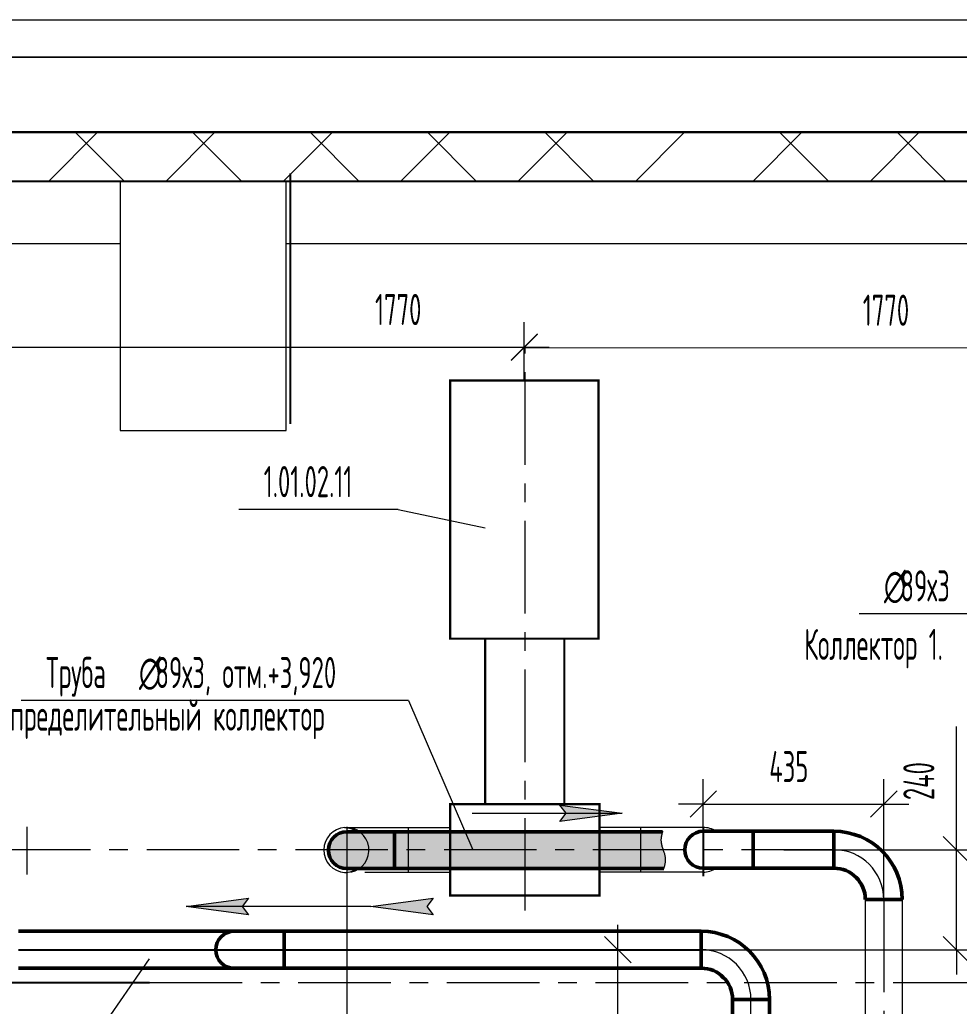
# Model space of a CAD drawing. Header units: millimetres. Extents: x -2281 to 17340, y -2563 to 4166.
# Drawn here: x 485.3 to 560.7, y 1009.4 to 1088.7 of the extents above; entities that cross this region are included whole.
import ezdxf

# ---------------------------------------------------------------- set-up
doc = ezdxf.new("R2010")
doc.units = ezdxf.units.MM
for name, pattern in [('K5LT32777', [0]), ('K5LT32783', [0]), ('K5LT32784', [0]), ('K5LT32786', [0]), ('K5LT32838', [0]), ('K5LT32846', [0]), ('K5LT32847', [0]), ('K5LT32848', [19.2, 15, -2, 0.2, -2]), ('K5LT_AXLED', [11.939881, 7.439881, -1.5, 1.5, -1.5]), ('K5LT_THIN', [0]), ('K5LT_THIN_INCLUDED_TO_HATCHING', [0])]:
    doc.linetypes.add(name, pattern=pattern)
doc.layers.add('Системный слой', color=7, linetype='Continuous')
doc.styles.add('KDIMTEXTSTYLE', font='GOST_AU.SHX', dxfattribs={"width": 0.96, "oblique": 15, "height": 5})
doc.styles.add('KTEXTSTYLE', font='GOST_AU.SHX', dxfattribs={"width": 0.96, "height": 5})
doc.dimstyles.new('KDIMSTYLE (0.03)', dxfattribs={"dimtxt": 5, "dimasz": 1, "dimexe": 2, "dimexo": 0, "dimgap": 1, "dimtad": 1, "dimlfac": 30, "dimtxsty": 'KDIMTEXTSTYLE', "dimsah": 1, "dimcen": 0, "dimdle": 1, "dimadec": 0, "dimazin": 0, "dimtfac": 0.667, "dimtmove": 0, "dimatfit": 3, "dimfxl": 1, "dimtvp": 1, "dimtolj": 1, "dimtzin": 0, "dimarcsym": 0})

# ---------------------------------------------------------------- blocks, each defined once
blk = doc.blocks.new('U792')
at = {"layer": 'Системный слой', "color": 7, "linetype": 'K5LT_THIN_INCLUDED_TO_HATCHING', "lineweight": 13}
for p, q in [((536.878, 1023.401), (536.859, 1023.334)), ((536.897, 1023.468), (536.878, 1023.401)), ((536.772, 1022.864), (536.769, 1022.797)), ((536.769, 1022.797), (536.769, 1022.73)), ((536.769, 1022.73), (536.772, 1022.664)), ((536.778, 1022.931), (536.772, 1022.864)), ((536.772, 1022.664), (536.778, 1022.597)), ((536.787, 1022.998), (536.778, 1022.931)), ((536.778, 1022.597), (536.786, 1022.531)), ((536.797, 1023.065), (536.787, 1022.998)), ((536.81, 1023.132), (536.797, 1023.065)), ((536.825, 1023.199), (536.81, 1023.132)), ((536.842, 1023.266), (536.825, 1023.199)), ((536.859, 1023.334), (536.842, 1023.266)), ((536.786, 1022.531), (536.797, 1022.465)), ((536.797, 1022.465), (536.811, 1022.398)), ((536.811, 1022.398), (536.827, 1022.332)), ((536.827, 1022.332), (536.845, 1022.266)), ((536.845, 1022.266), (536.865, 1022.2)), ((536.865, 1022.2), (536.886, 1022.134)), ((536.886, 1022.134), (536.908, 1022.068)), ((536.908, 1022.068), (536.931, 1022.002)), ((536.931, 1022.002), (536.954, 1021.936)), ((536.954, 1021.936), (536.977, 1021.87)), ((536.977, 1021.87), (536.999, 1021.804)), ((536.999, 1021.804), (537.02, 1021.738)), ((537.02, 1021.738), (537.04, 1021.672)), ((537.04, 1021.672), (537.058, 1021.605)), ((537.058, 1021.605), (537.074, 1021.539)), ((537.074, 1021.539), (537.088, 1021.473)), ((537.088, 1021.473), (537.099, 1021.407)), ((537.099, 1021.407), (537.108, 1021.34)), ((537.107, 1021.007), (537.099, 1020.94)), ((537.113, 1021.074), (537.107, 1021.007)), ((537.108, 1021.34), (537.113, 1021.274)), ((537.113, 1021.274), (537.116, 1021.207)), ((537.116, 1021.14), (537.113, 1021.074)), ((537.116, 1021.207), (537.116, 1021.14)), ((537.008, 1020.537), (536.989, 1020.469)), ((536.989, 1020.469), (536.989, 1020.469)), ((537.026, 1020.604), (537.008, 1020.537)), ((537.044, 1020.671), (537.026, 1020.604)), ((537.06, 1020.738), (537.044, 1020.671)), ((537.075, 1020.806), (537.06, 1020.738)), ((537.088, 1020.873), (537.075, 1020.806)), ((537.099, 1020.94), (537.088, 1020.873))]:
    blk.add_line(p, q, dxfattribs=at)
blk = doc.blocks.new('U992')
at = {"layer": 'Системный слой', "color": 200, "linetype": 'K5LT32784', "lineweight": 50, "true_color": 0xbf00ff}
for p, q in [((550.662, 1020.501), (550.662, 1023.468)), ((553.179, 1017.985), (556.145, 1017.985))]:
    blk.add_line(p, q, dxfattribs=at)
for radius in [5.483, 2.517]:
    blk.add_arc((550.662, 1017.985), radius, 0, 90, dxfattribs=at)
at = {"layer": 'Системный слой', "color": 30, "linetype": 'K5LT_AXLED', "lineweight": 13, "true_color": 0xff8000}
blk.add_arc((550.662, 1017.985), 4, 0, 90, dxfattribs=at)
blk = doc.blocks.new('U1039')
at = {"layer": 'Системный слой', "color": 7, "linetype": 'K5LT_THIN_INCLUDED_TO_HATCHING', "lineweight": 13}
for p, q in [((536.878, 1023.401), (536.859, 1023.334)), ((536.897, 1023.468), (536.878, 1023.401)), ((536.772, 1022.864), (536.769, 1022.797)), ((536.769, 1022.797), (536.769, 1022.73)), ((536.769, 1022.73), (536.772, 1022.664)), ((536.778, 1022.931), (536.772, 1022.864)), ((536.772, 1022.664), (536.778, 1022.597)), ((536.787, 1022.998), (536.778, 1022.931)), ((536.778, 1022.597), (536.786, 1022.531)), ((536.797, 1023.065), (536.787, 1022.998)), ((536.81, 1023.132), (536.797, 1023.065)), ((536.825, 1023.199), (536.81, 1023.132)), ((536.842, 1023.266), (536.825, 1023.199)), ((536.859, 1023.334), (536.842, 1023.266)), ((536.786, 1022.531), (536.797, 1022.465)), ((536.797, 1022.465), (536.811, 1022.398)), ((536.811, 1022.398), (536.827, 1022.332)), ((536.827, 1022.332), (536.845, 1022.266)), ((536.845, 1022.266), (536.865, 1022.2)), ((536.865, 1022.2), (536.886, 1022.134)), ((536.886, 1022.134), (536.908, 1022.068)), ((536.908, 1022.068), (536.931, 1022.002)), ((536.931, 1022.002), (536.954, 1021.936)), ((536.954, 1021.936), (536.977, 1021.87)), ((536.977, 1021.87), (536.999, 1021.804)), ((536.999, 1021.804), (537.02, 1021.738)), ((537.02, 1021.738), (537.04, 1021.672)), ((537.04, 1021.672), (537.058, 1021.605)), ((537.058, 1021.605), (537.074, 1021.539)), ((537.074, 1021.539), (537.088, 1021.473)), ((537.088, 1021.473), (537.099, 1021.407)), ((537.099, 1021.407), (537.108, 1021.34)), ((537.107, 1021.007), (537.099, 1020.94)), ((537.113, 1021.074), (537.107, 1021.007)), ((537.108, 1021.34), (537.113, 1021.274)), ((537.113, 1021.274), (537.116, 1021.207)), ((537.116, 1021.14), (537.113, 1021.074)), ((537.116, 1021.207), (537.116, 1021.14)), ((537.008, 1020.537), (536.989, 1020.469)), ((536.989, 1020.469), (536.989, 1020.469)), ((537.026, 1020.604), (537.008, 1020.537)), ((537.044, 1020.671), (537.026, 1020.604)), ((537.06, 1020.738), (537.044, 1020.671)), ((537.075, 1020.806), (537.06, 1020.738)), ((537.088, 1020.873), (537.075, 1020.806)), ((537.099, 1020.94), (537.088, 1020.873))]:
    blk.add_line(p, q, dxfattribs=at)
blk = doc.blocks.new('U1038')
at = {"layer": 'Системный слой', "true_color": 0xffffff}
for points in [[(515.363, 1023.436), (511.363, 1023.436), (511.083, 1023.409), (510.813, 1023.331), (510.563, 1023.202), (510.342, 1023.029), (510.157, 1022.817), (510.016, 1022.575), (509.923, 1022.309), (509.881, 1022.032), (509.893, 1021.751), (509.957, 1021.477), (510.072, 1021.221), (510.233, 1020.991), (510.435, 1020.795), (510.67, 1020.641), (510.93, 1020.534), (511.205, 1020.478), (511.363, 1020.469), (515.363, 1020.469)], [(536.888, 1023.436), (515.363, 1023.436), (515.363, 1020.469), (536.989, 1020.469), (537.008, 1020.537), (537.026, 1020.604), (537.044, 1020.671), (537.06, 1020.738), (537.075, 1020.805), (537.088, 1020.873), (537.099, 1020.94), (537.107, 1021.007), (537.113, 1021.073), (537.116, 1021.14), (537.116, 1021.207), (537.113, 1021.274), (537.108, 1021.34), (537.099, 1021.407), (537.088, 1021.473), (537.074, 1021.539), (537.058, 1021.605), (537.04, 1021.671), (537.02, 1021.738), (536.999, 1021.804), (536.977, 1021.87), (536.954, 1021.936), (536.931, 1022.002), (536.908, 1022.068), (536.886, 1022.134), (536.865, 1022.2), (536.845, 1022.266), (536.827, 1022.332), (536.811, 1022.398), (536.797, 1022.464), (536.786, 1022.531), (536.778, 1022.597), (536.772, 1022.664), (536.769, 1022.73), (536.769, 1022.797), (536.772, 1022.864), (536.778, 1022.931), (536.787, 1022.998), (536.797, 1023.065), (536.81, 1023.132), (536.825, 1023.199), (536.842, 1023.266), (536.859, 1023.333), (536.878, 1023.401)]]:
    blk.add_hatch(color=7, dxfattribs=at).paths.add_polyline_path(points)
at = {"layer": 'Системный слой', "color": 30, "linetype": 'K5LT_AXLED', "lineweight": 13, "true_color": 0xff8000}
for p, q in [((511.527, 1023.834), (511.527, 1020.136)), ((550.662, 1021.985), (445.295, 1021.985))]:
    blk.add_line(p, q, dxfattribs=at)
at = {"layer": 'Системный слой', "color": 200, "linetype": 'K5LT32784', "lineweight": 50, "true_color": 0xbf00ff}
for p, q in [((536.888, 1023.436), (511.527, 1023.436)), ((515.363, 1020.469), (515.363, 1023.436)), ((536.989, 1020.469), (511.527, 1020.469))]:
    blk.add_line(p, q, dxfattribs=at)
blk.add_arc((511.555, 1021.953), 1.484, 91.05878, 268.94286, dxfattribs=at)
at = {"layer": 'Системный слой'}
blk.add_blockref('U1039', (0, 0), dxfattribs=at)
blk = doc.blocks.new('D192')
at = {"layer": 'Системный слой', "color": 7, "linetype": 'K5LT_THIN', "lineweight": 13}
for p, q in [((466.784, 1059.688), (466.785, 1064.377)), ((525.784, 1059.685), (525.785, 1064.374)), ((467.845, 1063.437), (465.724, 1061.316)), ((524.724, 1061.313), (526.845, 1063.434)), ((466.784, 1062.377), (464.784, 1062.377)), ((466.784, 1062.377), (525.784, 1062.374)), ((525.784, 1062.374), (527.784, 1062.374))]:
    blk.add_line(p, q, dxfattribs=at)
blk.add_wipeout([(513.803, 1063.624), (513.803, 1067.192), (518.248, 1067.192), (518.248, 1063.624)]).dxf.layer = 'Системный слой'
at = {"layer": 'Системный слой', "color": 7, "insert": (513.803, 1066.642), "char_height": 2.5, "attachment_point": 1, "rotation": 359.99723, "style": 'KTEXTSTYLE'}
blk.add_mtext('\\H3.5;\\W0.965;\\Q15;\\Q0;\\W0.715;\\H2.50;1770', dxfattribs=at)
blk = doc.blocks.new('KDIMARROW_03')
at = {"layer": 'Системный слой', "color": 0, "linetype": 'K5LT_THIN', "lineweight": 13}
for p, q in [((-1.061, -1.061), (1.061, 1.061)), ((0, 0), (-1, 0)), ((0, 0), (2, 0))]:
    blk.add_line(p, q, dxfattribs=at)
blk = doc.blocks.new('D193')
at = {"layer": 'Системный слой', "color": 7, "linetype": 'K5LT_THIN', "lineweight": 13}
for p, q in [((525.784, 1059.685), (525.789, 1064.346)), ((584.784, 1059.626), (584.789, 1064.288)), ((526.849, 1063.406), (524.725, 1061.287)), ((583.725, 1061.228), (585.849, 1063.347)), ((525.787, 1062.346), (523.787, 1062.348)), ((525.787, 1062.346), (584.787, 1062.288)), ((584.787, 1062.288), (586.787, 1062.286))]:
    blk.add_line(p, q, dxfattribs=at)
blk.add_wipeout([(552.973, 1063.569), (552.977, 1067.137), (557.422, 1067.133), (557.418, 1063.565)]).dxf.layer = 'Системный слой'
at = {"layer": 'Системный слой', "color": 7, "insert": (552.976, 1066.587), "char_height": 2.5, "attachment_point": 1, "rotation": 359.94306, "style": 'KTEXTSTYLE'}
blk.add_mtext('\\H3.5;\\W0.965;\\Q15;\\Q0;\\W0.715;\\H2.50;1770', dxfattribs=at)
blk = doc.blocks.new('U1198')
at = {"layer": 'Системный слой'}
for points in [[(503.135, 1017.424), (503.635, 1018.082), (498.635, 1017.424), (503.635, 1016.765)], [(518.465, 1016.765), (517.965, 1017.424), (518.465, 1018.082), (513.465, 1017.424)]]:
    blk.add_hatch(color=7, dxfattribs=at).paths.add_polyline_path(points)
at = {"layer": 'Системный слой', "color": 7, "linetype": 'K5LT_THIN', "lineweight": 13}
for p, q in [((498.635, 1017.424), (503.635, 1018.082)), ((503.635, 1018.082), (503.135, 1017.424)), ((513.465, 1017.424), (518.465, 1018.082)), ((518.465, 1018.082), (517.965, 1017.424)), ((503.635, 1016.765), (498.635, 1017.424)), ((513.465, 1017.424), (498.635, 1017.424)), ((503.135, 1017.424), (503.635, 1016.765)), ((518.465, 1016.765), (513.465, 1017.424)), ((517.965, 1017.424), (518.465, 1016.765))]:
    blk.add_line(p, q, dxfattribs=at)
blk = doc.blocks.new('U1200')
at = {"layer": 'Системный слой', "color": 7, "linetype": 'K5LT_THIN', "lineweight": 13}
for q in [(552.68, 1040.94), (574.329, 1022.734)]:
    blk.add_line((563.162, 1040.94), q, dxfattribs=at)
at = {"layer": 'Системный слой', "color": 7, "char_height": 2.5, "attachment_point": 1, "style": 'KTEXTSTYLE'}
for s, insert in [('\\H3.5;\\W0.965;\\Q15;\\Q0;\\W0.715;\\H2.50;∅', (554.68, 1044.44)), ('\\H3.5;\\W0.965;\\Q15;\\Q0;\\W0.715;\\H2.50;89х3', (556.003, 1044.44))]:
    blk.add_mtext(s, dxfattribs=dict(at, insert=insert))
blk = doc.blocks.new('D202')
at = {"layer": 'Системный слой', "color": 7, "linetype": 'K5LT_THIN', "lineweight": 13}
for p, q in [((533.304, 1013.951), (533.304, 1015.951)), ((534.364, 1012.891), (532.243, 1015.012)), ((537.075, 1013.951), (531.304, 1013.951)), ((533.304, 932.984), (533.304, 1013.951)), ((532.243, 934.045), (534.364, 931.924)), ((543.995, 932.984), (531.304, 932.984)), ((533.304, 932.984), (533.304, 930.984))]:
    blk.add_line(p, q, dxfattribs=at)
blk.add_wipeout([(532.054, 970.888), (528.486, 970.888), (528.486, 975.841), (532.054, 975.841)]).dxf.layer = 'Системный слой'
at = {"layer": 'Системный слой', "color": 7, "insert": (529.037, 970.888), "char_height": 2.5, "attachment_point": 1, "rotation": 90, "style": 'KTEXTSTYLE'}
blk.add_mtext('\\H3.5;\\W0.965;\\Q15;\\Q0;\\W0.715;\\H2.50;2430', dxfattribs=at)
blk = doc.blocks.new('D203')
at = {"layer": 'Системный слой', "color": 7, "linetype": 'K5LT_THIN', "lineweight": 13}
for p, q in [((481.162, 1019.985), (481.162, 999.939)), ((543.995, 1008.309), (543.995, 999.939)), ((482.223, 1002.999), (480.102, 1000.878)), ((542.935, 1000.878), (545.056, 1002.999)), ((481.162, 1001.939), (479.162, 1001.939)), ((543.995, 1001.939), (481.162, 1001.939)), ((543.995, 1001.939), (545.995, 1001.939))]:
    blk.add_line(p, q, dxfattribs=at)
blk.add_wipeout([(496.215, 1003.189), (496.215, 1006.757), (500.914, 1006.757), (500.914, 1003.189)]).dxf.layer = 'Системный слой'
at = {"layer": 'Системный слой', "color": 7, "insert": (496.215, 1006.206), "char_height": 2.5, "attachment_point": 1, "style": 'KTEXTSTYLE'}
blk.add_mtext('\\H3.5;\\W0.965;\\Q15;\\Q0;\\W0.715;\\H2.50;1885', dxfattribs=at)
blk = doc.blocks.new('D204')
at = {"layer": 'Системный слой', "color": 7, "linetype": 'K5LT_THIN', "lineweight": 13}
for p, q in [((452.495, 1020.185), (452.495, 995.956)), ((656.662, 1004.363), (656.662, 995.956)), ((453.556, 999.016), (451.435, 996.895)), ((655.602, 996.895), (657.723, 999.016)), ((452.495, 997.956), (450.495, 997.956)), ((452.495, 997.956), (656.662, 997.956)), ((656.662, 997.956), (658.662, 997.956))]:
    blk.add_line(p, q, dxfattribs=at)
blk.add_wipeout([(564.847, 998.956), (564.847, 1002.524), (569.292, 1002.524), (569.292, 998.956)]).dxf.layer = 'Системный слой'
at = {"layer": 'Системный слой', "color": 7, "insert": (564.847, 1002.223), "char_height": 2.5, "attachment_point": 1, "style": 'KTEXTSTYLE'}
blk.add_mtext('\\H3.5;\\W0.965;\\Q15;\\Q0;\\W0.715;\\H2.50;6125', dxfattribs=at)
blk = doc.blocks.new('U1219')
at = {"layer": 'Системный слой', "color": 7, "linetype": 'K5LT_THIN', "lineweight": 13}
for q in [(485.376, 1033.973), (521.649, 1021.985)]:
    blk.add_line((516.495, 1033.973), q, dxfattribs=at)
at = {"layer": 'Системный слой', "color": 7, "char_height": 2.5, "attachment_point": 1, "style": 'KTEXTSTYLE'}
for s, insert in [('\\H3.5;\\W0.965;\\Q15;\\Q0;\\W0.715;\\H2.50;Труба ', (487.376, 1037.473)), ('\\H3.5;\\W0.965;\\Q15;\\Q0;\\W0.715;\\H2.50;∅', (494.85, 1037.473)), ('\\H3.5;\\W0.965;\\Q15;\\Q0;\\W0.715;\\H2.50;89х3, отм.+3,920', (496.173, 1037.473))]:
    blk.add_mtext(s, dxfattribs=dict(at, insert=insert))
blk = doc.blocks.new('U1223')
at = {"layer": 'Системный слой', "color": 7, "linetype": 'K5LT_THIN', "lineweight": 13}
for q in [(495.702, 1013.212), (444.819, 983.888)]:
    blk.add_line((475.277, 983.888), q, dxfattribs=at)
at = {"layer": 'Системный слой', "color": 7, "char_height": 2.5, "attachment_point": 1, "style": 'KTEXTSTYLE'}
for s, insert in [('\\H3.5;\\W0.965;\\Q15;\\Q0;\\W0.715;\\H2.50;Труба ', (446.819, 987.388)), ('\\H3.5;\\W0.965;\\Q15;\\Q0;\\W0.715;\\H2.50;∅', (454.293, 987.388)), ('\\H3.5;\\W0.965;\\Q15;\\Q0;\\W0.715;\\H2.50;89х3, отм.+1,185', (455.616, 987.388))]:
    blk.add_mtext(s, dxfattribs=dict(at, insert=insert))
blk = doc.blocks.new('U1226')
at = {"layer": 'Системный слой', "color": 7, "linetype": 'K5LT_THIN', "lineweight": 13}
for q in [(502.865, 1049.314), (522.652, 1047.843)]:
    blk.add_line((515.662, 1049.314), q, dxfattribs=at)
at = {"layer": 'Системный слой', "color": 7, "insert": (504.865, 1052.814), "char_height": 2.5, "attachment_point": 1, "style": 'KTEXTSTYLE'}
blk.add_mtext('\\H3.5;\\W0.965;\\Q15;\\Q0;\\W0.715;\\H2.50;1.01.02.11', dxfattribs=at)
blk = doc.blocks.new('U1229')
at = {"layer": 'Системный слой'}
blk.add_hatch(color=7, dxfattribs=at).paths.add_polyline_path([(528.645, 1024.256), (533.645, 1024.914), (528.645, 1025.573), (529.145, 1024.914)])
at = {"layer": 'Системный слой', "color": 7, "linetype": 'K5LT_THIN', "lineweight": 13}
for p, q in [((529.145, 1024.914), (528.645, 1025.573)), ((528.645, 1025.573), (533.645, 1024.914)), ((521.617, 1024.914), (533.645, 1024.914)), ((533.645, 1024.914), (528.645, 1024.256)), ((528.645, 1024.256), (529.145, 1024.914))]:
    blk.add_line(p, q, dxfattribs=at)
blk = doc.blocks.new('D206')
at = {"layer": 'Системный слой', "color": 7, "linetype": 'K5LT_THIN', "lineweight": 13}
for p, q in [((560.496, 1023.973), (560.496, 1031.876)), ((560.496, 1021.985), (560.496, 1023.985)), ((560.496, 1021.985), (560.496, 1023.973)), ((561.556, 1020.924), (559.435, 1023.045)), ((546.621, 1021.985), (562.496, 1021.985)), ((560.496, 1013.951), (560.496, 1021.985)), ((559.435, 1015.012), (561.556, 1012.891)), ((538.588, 1013.951), (562.496, 1013.951)), ((560.496, 1013.951), (560.496, 1011.951))]:
    blk.add_line(p, q, dxfattribs=at)
blk.add_wipeout([(559.246, 1025.973), (555.678, 1025.973), (555.678, 1029.719), (559.246, 1029.719)]).dxf.layer = 'Системный слой'
at = {"layer": 'Системный слой', "color": 7, "insert": (556.228, 1025.973), "char_height": 2.5, "attachment_point": 1, "rotation": 90, "style": 'KTEXTSTYLE'}
blk.add_mtext('\\H3.5;\\W0.965;\\Q15;\\Q0;\\W0.715;\\H2.50;240', dxfattribs=at)
blk = doc.blocks.new('D306')
at = {"layer": 'Системный слой', "color": 7, "linetype": 'K5LT_THIN', "lineweight": 13}
for p, q in [((540.162, 1021.985), (540.162, 1027.651)), ((554.662, 1017.985), (554.662, 1027.651)), ((541.223, 1026.712), (539.102, 1024.591)), ((553.602, 1024.591), (555.723, 1026.712)), ((540.162, 1025.651), (538.162, 1025.651)), ((540.162, 1025.651), (554.662, 1025.651)), ((554.662, 1025.651), (556.662, 1025.651))]:
    blk.add_line(p, q, dxfattribs=at)
blk.add_wipeout([(545.461, 1026.901), (545.461, 1030.469), (549.207, 1030.469), (549.207, 1026.901)]).dxf.layer = 'Системный слой'
at = {"layer": 'Системный слой', "color": 7, "insert": (545.461, 1029.919), "char_height": 2.5, "attachment_point": 1, "style": 'KTEXTSTYLE'}
blk.add_mtext('\\H3.5;\\W0.965;\\Q15;\\Q0;\\W0.715;\\H2.50;435', dxfattribs=at)
blk = doc.blocks.new('D307')
at = {"layer": 'Системный слой', "color": 7, "linetype": 'K5LT_THIN', "lineweight": 13}
for p, q in [((511.528, 1021.985), (511.528, 1002.363)), ((667.328, 1004.219), (667.328, 1006.363)), ((512.589, 1005.424), (510.468, 1003.303)), ((666.267, 1003.303), (668.388, 1005.424)), ((511.528, 1004.363), (509.528, 1004.363)), ((511.528, 1004.363), (667.328, 1004.363)), ((667.328, 1004.363), (669.328, 1004.363))]:
    blk.add_line(p, q, dxfattribs=at)
blk.add_wipeout([(586.848, 1005.613), (586.848, 1009.181), (591.801, 1009.181), (591.801, 1005.613)]).dxf.layer = 'Системный слой'
at = {"layer": 'Системный слой', "color": 7, "insert": (586.848, 1008.631), "char_height": 2.5, "attachment_point": 1, "style": 'KTEXTSTYLE'}
blk.add_mtext('\\H3.5;\\W0.965;\\Q15;\\Q0;\\W0.715;\\H2.50;4675', dxfattribs=at)

msp = doc.modelspace()

# ---------------------------------------------------------------- linework, layer by layer
at = {"layer": 'Системный слой', "color": 7, "linetype": 'K5LT32847', "lineweight": 5}
for p, q in [((260.0115, 1088.67848), (710.93102, 1088.67848)), ((710.93102, 1085.67848), (260.0115, 1085.67848)), ((293.34483, 1085.67848), (710.93102, 1085.67848)), ((487.62453, 1075.74515), (491.4912, 1079.61181)), ((493.62024, 1075.74515), (489.75357, 1079.61181)), ((497.05262, 1075.74515), (500.91929, 1079.61181)), ((503.04833, 1075.74515), (499.18166, 1079.61181)), ((506.48071, 1075.74515), (510.34738, 1079.61181)), ((512.47642, 1075.74515), (508.60975, 1079.61181)), ((515.9088, 1075.74515), (519.77547, 1079.61181)), ((521.90451, 1075.74515), (518.03784, 1079.61181)), ((525.33689, 1075.74515), (529.20356, 1079.61181)), ((531.3326, 1075.74515), (527.46593, 1079.61181)), ((534.76498, 1075.74515), (538.63165, 1079.61181)), ((544.19307, 1075.74515), (548.05974, 1079.61181)), ((550.18878, 1075.74515), (546.32211, 1079.61181)), ((553.62116, 1075.74515), (557.48783, 1079.61181)), ((559.61687, 1075.74515), (555.7502, 1079.61181)), ((493.34483, 1070.67848), (315.53084, 1070.67848)), ((676.51203, 1070.67848), (506.67817, 1070.67848))]:
    msp.add_line(p, q, dxfattribs=at)
at = {"layer": 'Системный слой', "color": 7, "linetype": 'K5LT32846', "lineweight": 9}
for p, q in [((710.93102, 1079.67848), (293.34483, 1079.67848)), ((293.34483, 1079.61181), (710.93102, 1079.61181)), ((293.34483, 1075.74515), (710.93102, 1075.74515)), ((293.34483, 1075.67848), (710.93102, 1075.67848)), ((506.67817, 1075.67848), (493.34483, 1075.67848)), ((493.34483, 1075.67848), (493.34483, 1055.67848)), ((506.67817, 1055.67848), (506.67817, 1075.67848)), ((493.34483, 1055.67848), (506.67817, 1055.67848))]:
    msp.add_line(p, q, dxfattribs=at)
at = {"layer": 'Системный слой', "color": 7, "linetype": 'K5LT32777', "lineweight": 25}
msp.add_line((506.99537, 1076.31806), (506.99537, 1056.19988), dxfattribs=at)
at = {"layer": 'Системный слой', "color": 1, "linetype": 'K5LT32848', "lineweight": 18, "true_color": 0xff0000}
msp.add_line((710.93102, 1075.67848), (78.24761, 1075.67848), dxfattribs=at)
at = {"layer": 'Системный слой', "color": 30, "linetype": 'K5LT_AXLED', "lineweight": 13, "true_color": 0xff8000}
for p, q in [((525.8618, 1017.09101), (525.8618, 1062.37148)), ((485.8287, 1023.81806), (485.8287, 1019.98473)), ((554.66203, 1017.98473), (554.66203, 335.34384)), ((495.70219, 1011.31806), (669.73553, 1011.31806)), ((543.99537, 598.42504), (543.99537, 1009.83473))]:
    msp.add_line(p, q, dxfattribs=at)
at = {"layer": 'Системный слой', "color": 7, "linetype": 'K5LT32786', "lineweight": 18}
for p, q in [((531.74007, 1038.94247), (519.91733, 1038.94247)), ((531.86183, 1025.65139), (519.86177, 1025.65139)), ((531.86183, 1025.65139), (519.86177, 1025.65139))]:
    msp.add_line(p, q, dxfattribs=at)
at = {"layer": 'Системный слой', "color": 7, "linetype": 'K5LT_THIN', "lineweight": 13}
for p, q in [((511.49537, 1023.78473), (519.8287, 1023.78473)), ((516.49537, 1020.18473), (516.49537, 1023.78473)), ((540.16203, 1023.78473), (531.8287, 1023.78473)), ((535.16203, 1020.18473), (535.16203, 1023.78473)), ((512.9787, 1020.18473), (519.8287, 1020.18473)), ((540.16203, 1020.18473), (531.8287, 1020.18473)), ((553.1787, 1017.98473), (553.1787, 921.18385)), ((556.14537, 1017.98473), (556.14537, 924.44044))]:
    msp.add_line(p, q, dxfattribs=at)
at = {"layer": 'Системный слой', "color": 1, "linetype": 'K5LT32838', "lineweight": 25, "true_color": 0xff0000}
for p, q in [((540.16198, 1023.78473), (540.16203, 1019.86125)), ((485.16203, 1013.95139), (539.99537, 1013.95139)), ((456.49537, 1011.31806), (495.70219, 1011.31806))]:
    msp.add_line(p, q, dxfattribs=at)
at = {"layer": 'Системный слой', "color": 200, "linetype": 'K5LT32784', "lineweight": 50, "true_color": 0xbf00ff}
for p, q in [((550.66203, 1023.46806), (540.16198, 1023.46806)), ((544.16203, 1020.50139), (544.16203, 1023.46806)), ((550.66203, 1020.50139), (540.16203, 1020.50139))]:
    msp.add_line(p, q, dxfattribs=at)
at = {"layer": 'Системный слой', "color": 211, "linetype": 'K5LT32783', "lineweight": 50, "true_color": 0xff7fff}
for p, q in [((485.16203, 1015.43473), (539.99537, 1015.43473)), ((506.49537, 1012.46806), (506.49537, 1015.43473)), ((539.99537, 1015.43473), (539.99537, 1012.46806)), ((485.16203, 1012.46806), (539.99537, 1012.46806)), ((542.51203, 1009.95139), (542.51203, 756.46538)), ((542.51203, 1009.95139), (545.4787, 1009.95139)), ((545.4787, 899.64212), (545.4787, 1009.95139))]:
    msp.add_line(p, q, dxfattribs=at)
at = {"layer": 'Системный слой', "color": 7, "linetype": 'K5LT32786', "const_width": 0.18}
for points in [[(531.74007, 1038.94247), (531.74007, 1059.68473), (519.82867, 1059.68473), (519.82867, 1038.94247)], [(522.65155, 1025.65139), (529.00585, 1025.65139), (529.00585, 1038.94247), (522.65155, 1038.94247)], [(519.8287, 1018.31806), (531.8287, 1018.31806), (531.8287, 1025.65139), (519.8287, 1025.65139)]]:
    msp.add_lwpolyline(points, close=True, dxfattribs=at)
at = {"layer": 'Системный слой', "color": 7, "linetype": 'K5LT_THIN', "lineweight": 13}
for centre, radius, start, end in [((511.49665, 1021.95917), 1.81146, 281.6028872, 265.7561357), ((511.3626, 1021.95268), 1.79329, 55.8080088, 90), ((540.16203, 1021.98473), 1.79329, 55.8080088, 90), ((511.3626, 1021.95268), 1.8, 270, 304.5052714), ((540.16203, 1021.98473), 1.8, 270, 304.5052714)]:
    msp.add_arc(centre, radius, start, end, dxfattribs=at)
at = {"layer": 'Системный слой', "color": 200, "linetype": 'K5LT32784', "lineweight": 50, "true_color": 0xbf00ff}
msp.add_arc((540.16203, 1021.98473), 1.48333, 90.0020437, 270, dxfattribs=at)
at = {"layer": 'Системный слой', "color": 211, "linetype": 'K5LT32783', "lineweight": 50, "true_color": 0xff7fff}
for centre, radius, start, end in [((502.49537, 1013.95139), 1.48333, 90, 270), ((539.99537, 1009.95139), 5.48333, 0, 90), ((539.99537, 1009.95139), 2.51667, 0, 90)]:
    msp.add_arc(centre, radius, start, end, dxfattribs=at)
at = {"layer": 'Системный слой', "color": 30, "linetype": 'K5LT_AXLED', "lineweight": 13, "true_color": 0xff8000}
msp.add_arc((539.99537, 1009.95139), 4, 0, 90, dxfattribs=at)

# ---------------------------------------------------------------- block references
at = {"layer": 'Системный слой'}
for name in ['U1226', 'U1200', 'U1219', 'U1229', 'U1038', 'U792', 'U992', 'U1198']:
    msp.add_blockref(name, (0, 0), dxfattribs=at)

# ---------------------------------------------------------------- texts
at = {"layer": 'Системный слой', "color": 7, "char_height": 2.5, "attachment_point": 1, "style": 'KTEXTSTYLE'}
for s, insert in [('\\H3.5;\\W0.965;\\Q15;\\Q0;\\W0.715;\\H2.50;Коллектор 1.', (548.26964, 1039.73718)), ('\\H3.5;\\W0.965;\\Q15;\\Q0;\\W0.715;\\H2.50;На распределительный коллектор', (478.54771, 1034.05114))]:
    msp.add_mtext(s, dxfattribs=dict(at, insert=insert))

# ---------------------------------------------------------------- next in the draw order: dimensions: what is measured, and where the dimension line sits
at = {"layer": 'Системный слой', "color": 7}
dim = msp.add_linear_dim(base=(466.7845, 1062.37668), p1=(525.78437, 1059.68473), p2=(466.78437, 1059.68758), dimstyle='KDIMSTYLE (0.03)', override={"dimexo": 0, "dimpost": '\\H2.5;\\W0.965;\\Q0;<>', "dimblk1": 'KDIMARROW_03', "dimblk2": 'KDIMARROW_03', "dimse1": 0, "dimse2": 0, "dimclrt": 7, "dimtolj": 1}, dxfattribs=at)
dim.commit()
dim.dimension.update_dxf_attribs({"geometry": 'D192', "text_midpoint": (516.11783, 1062.37429), "dimtype": 160})
dim = msp.add_linear_dim(base=(533.30381, 932.98447), p1=(537.07492, 1013.95139), p2=(543.99537, 932.98447), angle=90, text='\\H2.5;\\W0.965;\\Q0;\\H2.5;\\W0.965;\\Q0;\\Q0;2430', dimstyle='KDIMSTYLE (0.03)', override={"dimexo": 0, "dimblk1": 'KDIMARROW_03', "dimblk2": 'KDIMARROW_03', "dimse1": 0, "dimse2": 0, "dimclrt": 7, "dimtolj": 1}, dxfattribs=at)
dim.commit()
dim.dimension.update_dxf_attribs({"geometry": 'D202', "text_midpoint": (533.30381, 973.46793), "dimtype": 160})

# ---------------------------------------------------------------- next in the draw order: dimensions: what is measured, and where the dimension line sits
dim = msp.add_linear_dim(base=(525.78701, 1062.34645), p1=(584.78437, 1059.62609), p2=(525.78437, 1059.68473), angle=179.9430614, dimstyle='KDIMSTYLE (0.03)', override={"dimexo": 0, "dimpost": '\\H2.5;\\W0.965;\\Q0;<>', "dimblk1": 'KDIMARROW_03', "dimblk2": 'KDIMARROW_03', "dimse1": 0, "dimse2": 0, "dimclrt": 7, "dimtolj": 1}, dxfattribs=at)
dim.commit()
dim.dimension.update_dxf_attribs({"geometry": 'D193', "text_midpoint": (555.28701, 1062.31714), "dimtype": 161})
dim = msp.add_linear_dim(base=(543.99537, 1001.93894), p1=(481.16203, 1019.98473), p2=(543.99537, 1008.30895), dimstyle='KDIMSTYLE (0.03)', override={"dimexo": 0, "dimpost": '\\H2.5;\\W0.965;\\Q0;<>', "dimblk1": 'KDIMARROW_03', "dimblk2": 'KDIMARROW_03', "dimse1": 0, "dimse2": 0, "dimclrt": 7, "dimtolj": 1}, dxfattribs=at)
dim.commit()
dim.dimension.update_dxf_attribs({"geometry": 'D203', "text_midpoint": (498.66203, 1001.93894), "dimtype": 160})

# ---------------------------------------------------------------- next in the draw order: dimensions: what is measured, and where the dimension line sits
dim = msp.add_linear_dim(base=(452.49537, 997.95564), p1=(656.66203, 1004.36333), p2=(452.49537, 1020.18473), dimstyle='KDIMSTYLE (0.03)', override={"dimexo": 0, "dimpost": '\\H2.5;\\W0.965;\\Q0;<>', "dimblk1": 'KDIMARROW_03', "dimblk2": 'KDIMARROW_03', "dimse1": 0, "dimse2": 0, "dimclrt": 7, "dimtolj": 1}, dxfattribs=at)
dim.commit()
dim.dimension.update_dxf_attribs({"geometry": 'D204', "text_midpoint": (567.16203, 997.95564), "dimtype": 160})

# ---------------------------------------------------------------- next in the draw order: block references
at = {"layer": 'Системный слой'}
msp.add_blockref('U1223', (0, 0), dxfattribs=at)

# ---------------------------------------------------------------- next in the draw order: dimensions: what is measured, and where the dimension line sits
at = {"layer": 'Системный слой', "color": 7}
dim = msp.add_linear_dim(base=(560.49557, 1013.95139), p1=(546.62136, 1021.98473), p2=(538.58802, 1013.95139), angle=90, text='\\H2.5;\\W0.965;\\Q0;\\H2.5;\\W0.965;\\Q0;\\Q0;\\W0.715;240\\Q0;\\W0.965;', dimstyle='KDIMSTYLE (0.03)', override={"dimexo": 0, "dimblk1": 'KDIMARROW_03', "dimblk2": 'KDIMARROW_03', "dimse1": 0, "dimse2": 0, "dimclrt": 7, "dimtolj": 1}, dxfattribs=at)
dim.commit()
dim.dimension.update_dxf_attribs({"geometry": 'D206', "text_midpoint": (560.49557, 1027.92428), "dimtype": 160})

# ---------------------------------------------------------------- next in the draw order: dimensions: what is measured, and where the dimension line sits
dim = msp.add_linear_dim(base=(540.16203, 1025.65139), p1=(554.66203, 1017.98473), p2=(540.16203, 1021.98473), dimstyle='KDIMSTYLE (0.03)', override={"dimexo": 0, "dimpost": '\\H2.5;\\W0.965;\\Q0;<>', "dimblk1": 'KDIMARROW_03', "dimblk2": 'KDIMARROW_03', "dimse1": 0, "dimse2": 0, "dimclrt": 7, "dimtolj": 1}, dxfattribs=at)
dim.commit()
dim.dimension.update_dxf_attribs({"geometry": 'D306', "text_midpoint": (547.41203, 1025.65139), "dimtype": 160})

# ---------------------------------------------------------------- next in the draw order: dimensions: what is measured, and where the dimension line sits
dim = msp.add_linear_dim(base=(511.52847, 1004.36333), p1=(667.32764, 1004.2194), p2=(511.52847, 1021.98473), text='\\H2.5;\\W0.965;\\Q0;\\H2.5;\\W0.965;\\Q0;\\Q0;\\W0.715;4675\\Q0;\\W0.965;', dimstyle='KDIMSTYLE (0.03)', override={"dimexo": 0, "dimblk1": 'KDIMARROW_03', "dimblk2": 'KDIMARROW_03', "dimse1": 0, "dimse2": 0, "dimclrt": 7, "dimtolj": 1}, dxfattribs=at)
dim.commit()
dim.dimension.update_dxf_attribs({"geometry": 'D307', "text_midpoint": (589.42806, 1004.36333), "dimtype": 160})

doc.saveas('drawing.dxf')
